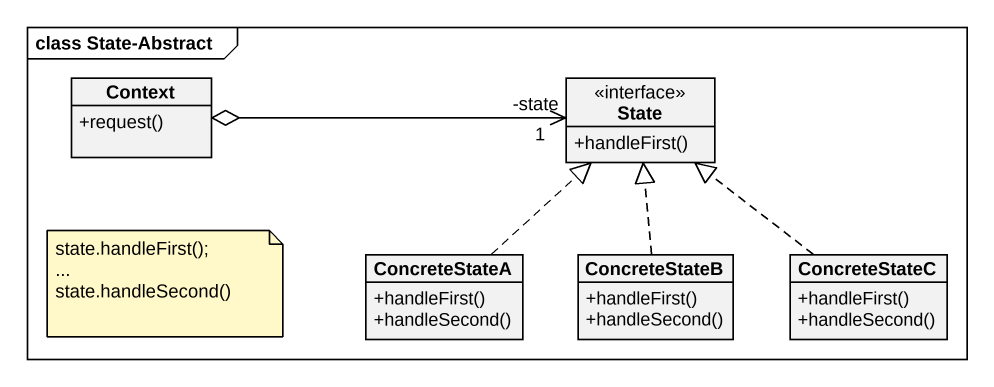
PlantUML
@startuml
mainframe class State-Abstract
hide circle
hide empty members
skinparam classAttributeIconSize 0
class Context {
  +request()
}
interface "State" as State_ {
  +handleFirst()
}
class ConcreteStateA {
  +handleFirst()
  +handleSecond()
}
class ConcreteStateB {
  +handleFirst()
  +handleSecond()
}
class ConcreteStateC {
  +handleFirst()
  +handleSecond()
}
Context o-right-> "1\n-state" State_
ConcreteStateA .up.|> State_
ConcreteStateB .up.|> State_
ConcreteStateC .up.|> State_
note as N1
  state.handleFirst();
  ~...
  state.handleSecond()
end note
@enduml
